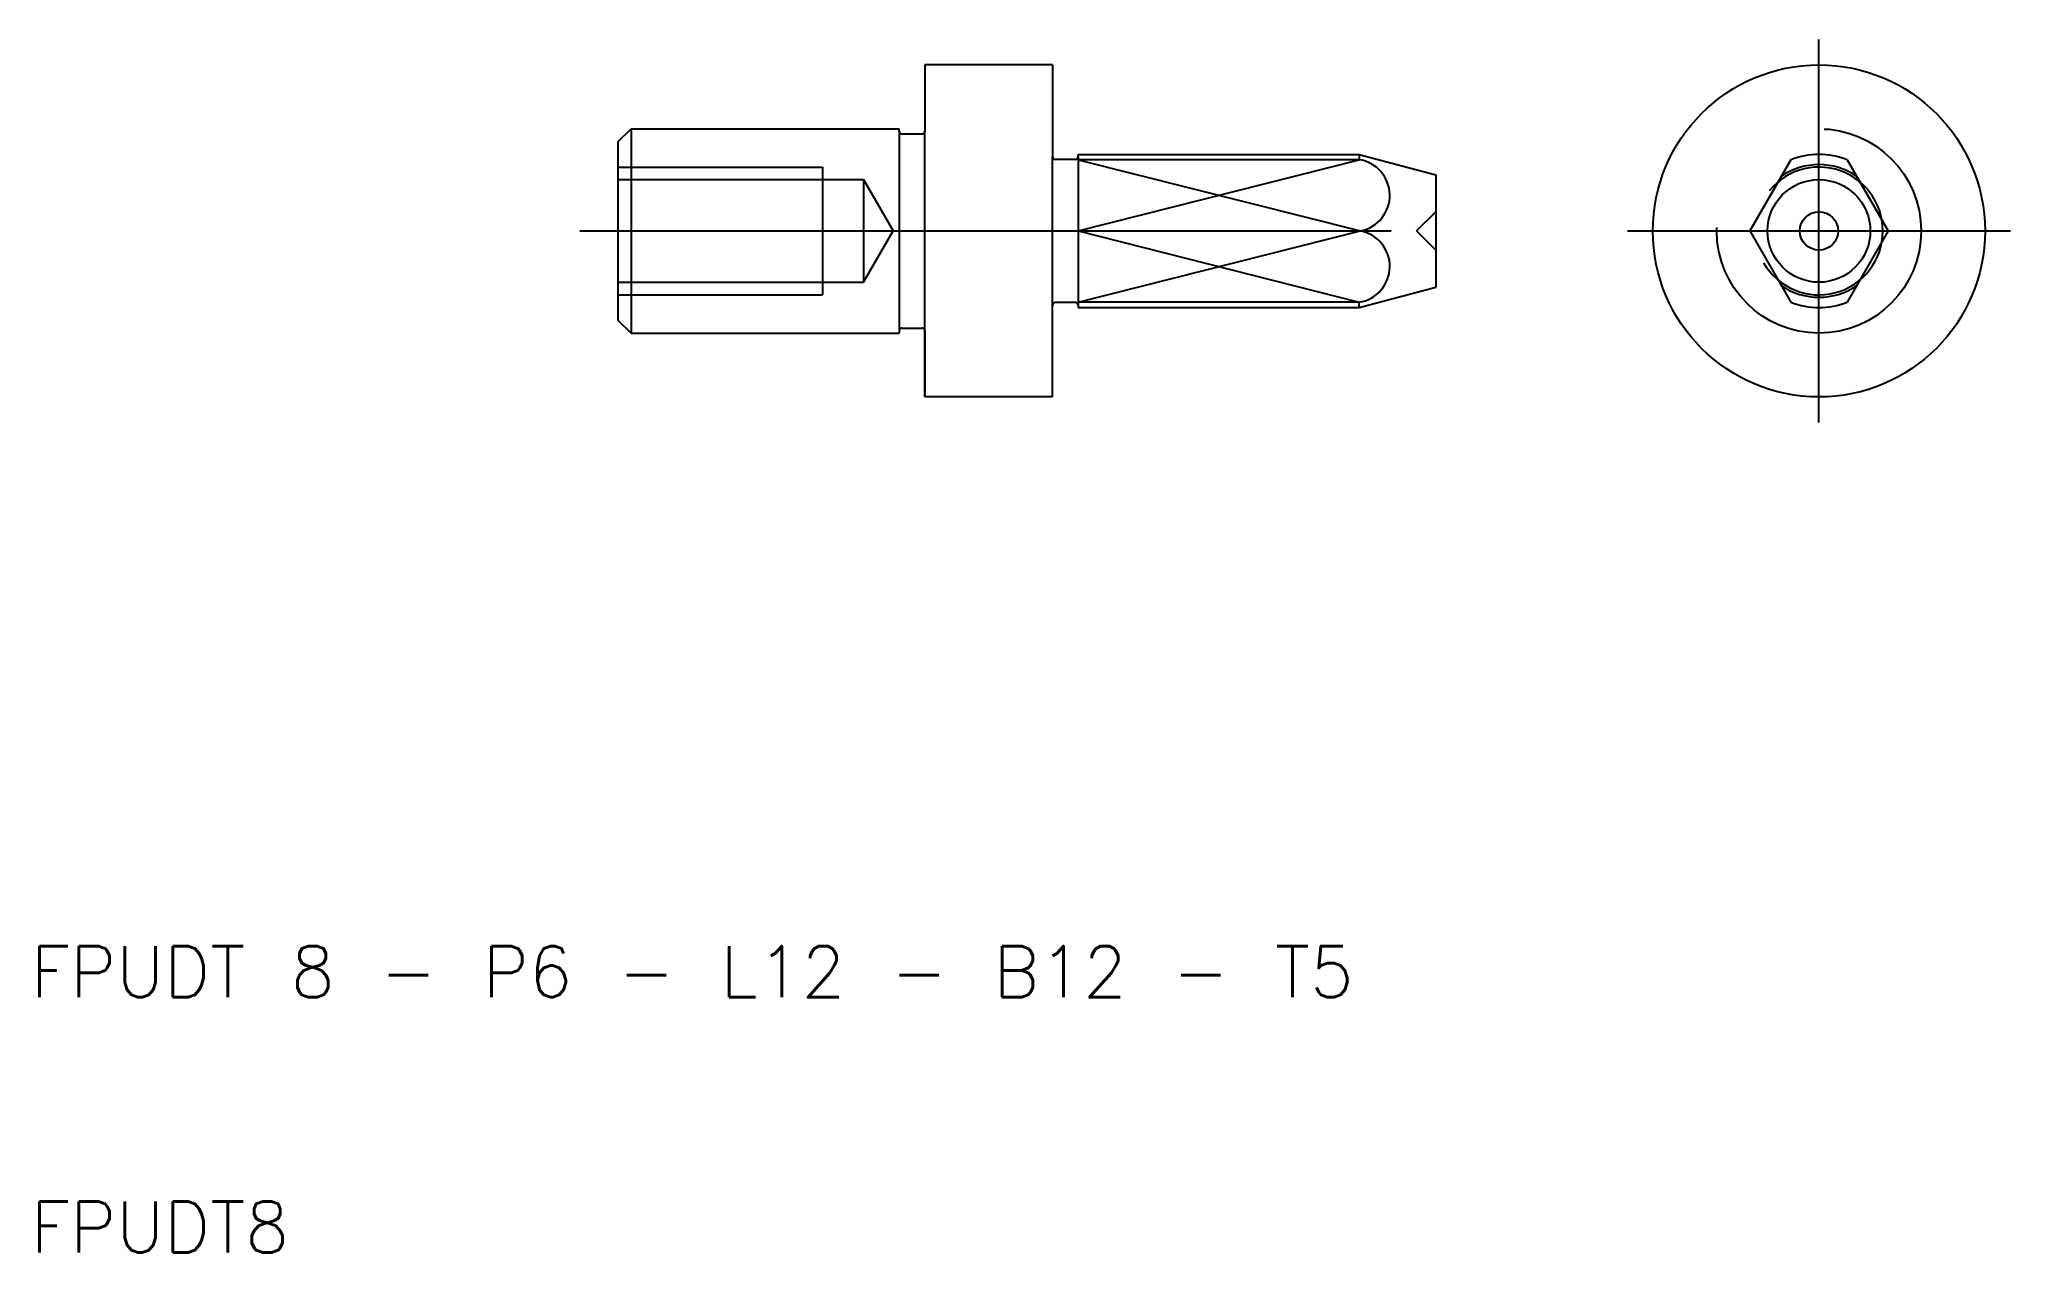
# Model space of a CAD drawing. Extents: x 10.3 to 87.5, y 10 to 57.5.
import ezdxf

# ---------------------------------------------------------------- set-up
doc = ezdxf.new("R2010")
doc.units = 0
doc.linetypes.add('CENTER', pattern=[50.8, 31.75, -6.35, 6.35, -6.35])
doc.linetypes.add('DASHED', pattern=[19.05, 12.7, -6.35])
doc.layers.get('0').update_dxf_attribs({"linetype": 'CONTINUOUS'})
doc.layers.add('CENTER', color=1, linetype='CENTER')
doc.styles.get("Standard").update_dxf_attribs({"font": 'txt.shx'})

msp = doc.modelspace()

# ---------------------------------------------------------------- linework, layer by layer
for p, q in [((50, 56.5), (45, 56.5)), ((45, 56.5), (45, 53.9)), ((50, 56.5), (50, 52.9)), ((33, 53.5), (33.5, 54)), ((33, 46.5), (33, 53.5)), ((33.5, 54), (44, 54)), ((33.5, 54), (33.5, 46)), ((44, 53.9), (44, 54)), ((44, 53.9), (44, 46.1)), ((44.1, 53.8), (44.9, 53.8)), ((45, 46.1), (45, 53.9)), ((50, 47.1), (50, 52.9)), ((50.9, 52.8), (50.1, 52.8)), ((51, 53), (62, 53)), ((51, 52.9), (51, 53)), ((51, 52.9), (51, 47.1)), ((62, 52.791), (51, 52.791)), ((62, 53), (65, 52.196)), ((62, 53), (62, 52.791)), ((78.9, 52.791), (77.289, 50)), ((81.1, 52.791), (82.711, 50)), ((65, 52.196), (65, 47.804)), ((51, 50), (62.06, 50)), ((77.289, 50), (78.9, 47.209)), ((82.711, 50), (81.1, 47.209)), ((50, 43.5), (50, 47.1)), ((50.9, 47.2), (50.1, 47.2)), ((62, 47.209), (51, 47.209)), ((51, 47.1), (51, 47)), ((62, 47), (65, 47.804)), ((62, 47), (62, 47.209)), ((33, 46.5), (33.5, 46)), ((51, 47), (62, 47)), ((33.5, 46), (44, 46)), ((44, 46.1), (44, 46)), ((44.1, 46.2), (44.9, 46.2)), ((45, 46.1), (45, 43.5)), ((45, 43.5), (45, 46.1)), ((50, 43.5), (45, 43.5))]:
    msp.add_line(p, q)
at = {"color": 3, "linetype": 'DASHED'}
for p, q in [((33, 52.5), (41, 52.5)), ((41, 52.5), (41, 47.5)), ((33, 52.01), (42.6, 52.01)), ((42.6, 52.01), (42.6, 47.99)), ((42.6, 52.01), (43.76, 50)), ((64.25, 50), (65, 50.75)), ((42.6, 47.99), (43.76, 50)), ((64.25, 50), (65, 49.25)), ((33, 47.99), (42.6, 47.99)), ((33, 47.5), (41, 47.5))]:
    msp.add_line(p, q, dxfattribs=at)
at = {"color": 3}
for p, q in [((51, 50), (62, 52.791)), ((51, 52.791), (62.06, 50)), ((51, 47.209), (62.06, 50)), ((51, 50), (62, 47.209))]:
    msp.add_line(p, q, dxfattribs=at)
for radius in [6.5, 0.75]:
    msp.add_circle((80, 50), radius)
at = {"color": 3, "linetype": 'DASHED'}
for radius in [4, 2.01]:
    msp.add_circle((80, 50), radius, dxfattribs=at)
for centre, radius, start, end in [((44.1, 53.9), 0.1, 180, 270), ((44.9, 53.9), 0.1, 270, 0), ((50.1, 52.9), 0.1, 180, 270), ((50.9, 52.9), 0.1, 270, 0), ((61.782, 51.39), 1.418, 281.29349, 81.16953), ((80, 50), 2.598, 55.33707, 124.66293), ((80, 50), 3, 68.48981, 111.51019), ((61.782, 48.61), 1.418, 278.83047, 78.70651), ((80, 50), 2.598, 235.33707, 304.66293), ((50.1, 47.1), 0.1, 90, 180), ((50.9, 47.1), 0.1, 0, 90), ((80, 50), 3, 248.48981, 291.51019), ((44.1, 46.1), 0.1, 90, 180), ((44.9, 46.1), 0.1, 0, 90)]:
    msp.add_arc(centre, radius, start, end)
msp.add_arc((80, 50), 2.5, 210, 150, dxfattribs=at)
at = {"layer": 'CENTER'}
for p, q in [((80, 42.5), (80, 57.5)), ((31.5, 50), (66.5, 50)), ((72.5, 50), (87.5, 50))]:
    msp.add_line(p, q, dxfattribs=at)

# ---------------------------------------------------------------- texts
for s, p in [('FPUDT 8 - P6 - L12 - B12 - T5', (10, 20)), ('FPUDT8', (10, 10))]:
    msp.add_text(s, height=2).set_placement(p)

doc.saveas('drawing.dxf')
